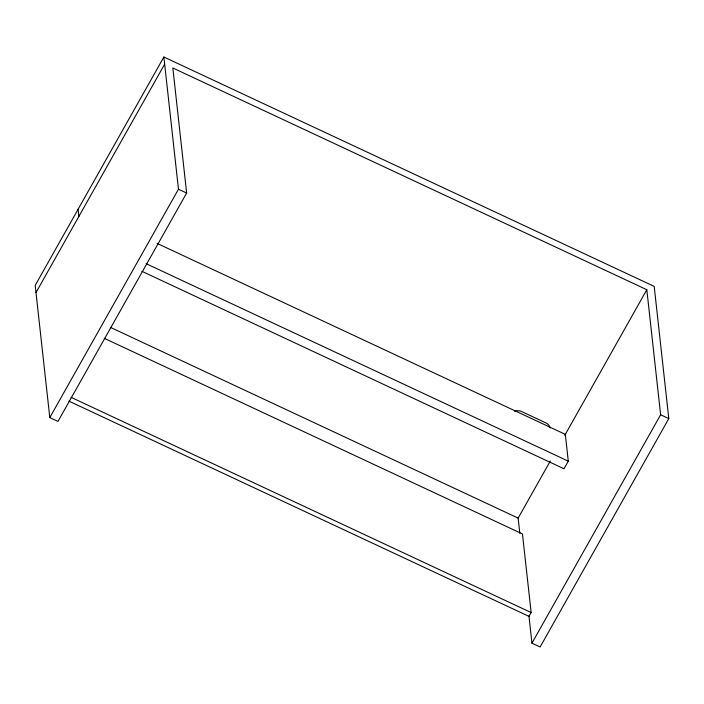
<?xml version="1.0" encoding="UTF-8"?>
<svg xmlns="http://www.w3.org/2000/svg" width="704" height="704" viewBox="0 0 704 704"><rect width="100%" height="100%" fill="white"/><g stroke="black" fill="none" stroke-linecap="round" stroke-linejoin="round"><path stroke-width="1.06" d="M163.874 57.015L35.2 285.402L49.799 417.595L57.966 421.423L186.639 193.037L172.841 67.98L646.818 289.722L660.625 414.779L531.951 643.166L540.126 646.985L668.8 418.598L654.201 286.405L163.874 57.015L178.473 189.209L49.799 417.595M35.992 292.547L164.666 64.161M550.317 461.014L518.144 518.109L519.825 533.333M564.81 435.283L646.818 289.722M157.062 243.373L565.33 434.368L568.286 461.164L563.992 468.776L141.794 271.26M104.236 338.298L522.456 533.958L531.142 612.559L528.994 616.37L68.948 401.148M178.473 189.209L186.639 193.037M660.625 414.779L668.8 418.598M146.08 263.648L568.286 461.164M110.581 327.439L518.364 518.214M71.095 397.338L531.142 612.559M528.95 615.974L531.951 643.166M78.091 209.273L78.883 216.418M514.492 411.189A10.208 9.398 -6.3 0 1 520.696 411.127L546.691 423.289A10.208 9.398 -6.3 0 1 550.246 427.918"/></g></svg>
